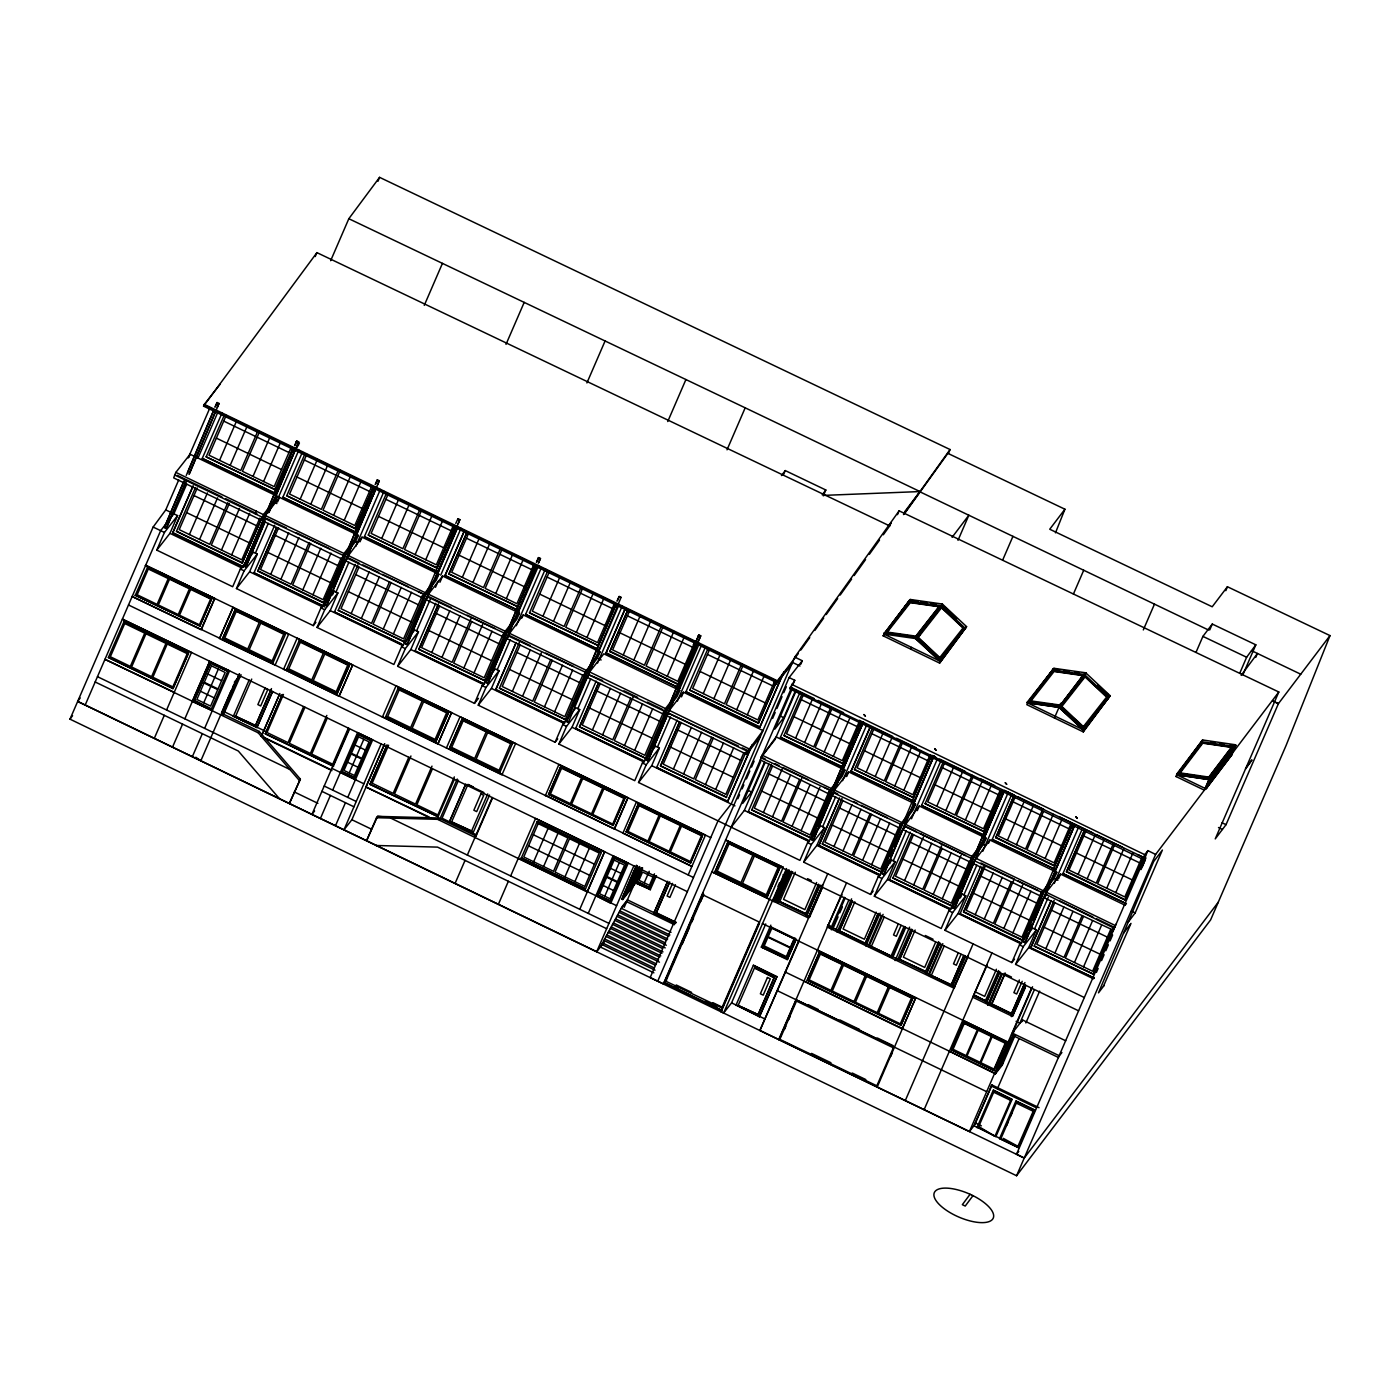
<?xml version="1.0" encoding="UTF-8"?>
<svg xmlns="http://www.w3.org/2000/svg" width="1400" height="1400" viewBox="0 0 1400 1400"><rect width="100%" height="100%" fill="white"/><g stroke="black" fill="none" stroke-linecap="round" stroke-linejoin="round"><path stroke-width="1.5" d="M942.27 605.01L942.322 604.03L915.915 638.61L883.82 634.06L910.227 599.462L942.322 604.03L966.578 626.622L939.558 660.923L915.355 638.225L916.02 637.543L940.222 660.24L939.558 660.923M909.755 602.227L909.825 601.265L940.135 605.57L940.065 606.55L909.755 602.227L885.745 632.852M910.227 599.462L883.82 634.06M1059.66 706.457L1059.608 707.438L1027.513 702.87L1027.565 701.89L1059.66 706.457L1083.793 729.312L1083.145 729.995L1058.925 707.298L1086.015 672.84L1053.92 668.29L1026.935 702.572L1084.072 730.135L1109.797 696.22L1083.303 731.903L1026.795 704.655L1053.29 668.955L1059.712 669.918M1053.5 670.075L1029.438 701.663L1053.5 670.075L1083.81 674.38L1059.748 705.985L1083.81 674.38M1027.513 702.87L1053.92 668.29M1085.962 673.82L1086.015 672.84M1234.66 745.64L1230.39 745.01L1234.66 745.64L1234.73 744.66L1202.6 739.97L1176.875 773.885L1176.087 776.562L1204.35 790.178L1209.303 778.733L1210.37 779.117L1235.955 745.255L1235.028 744.817L1208.935 779.555L1176.805 774.847L1202.6 739.97M1202.145 742.753L1202.215 741.773L1232.56 746.218L1232.49 747.197L1202.145 742.753L1178.712 773.64L1178.783 772.678L1209.127 777.122L1232.56 746.218M1234.73 744.66L1208.935 779.555L1176.858 774.778L1206.047 788.865L1231.773 754.933L1230.845 754.495L1205.102 788.41M1209.075 778.085L1209.127 777.122M1055.477 532.84L1064.928 509.215L947.87 453.355L904.015 514.325M1225.84 590.678L1227.415 586.74L1330 635.6L1286.075 745.5L1210.615 919.905L1016.575 1175.737L70 719.163L153.125 527.065L165.76 509.898L178.727 479.92M377.983 181.265L379.575 177.345L950.058 449.54L948.413 453.548M186.13 481.67L166.232 528.5L164.343 527.59L183.732 481.442M186.252 475.423L213.22 411.233M214.9 407.225L217.105 402.535L218.995 403.445L217.315 407.453M164.343 527.59L184.24 480.778M187.617 472.745L213.727 410.55M215.425 406.543L217.105 402.535M166.232 528.5L185.623 482.352M188.982 474.32L218.995 403.445M189.508 473.655L215.617 411.46M264.95 522.113L245.892 566.913L244.002 566.02L292.88 449.662M294.578 445.655L296.765 440.965L298.655 441.858L296.975 445.882M244.002 566.02L292.547 450.992M295.085 444.973L296.765 440.965M245.892 566.913L265.283 520.782M268.642 512.75L298.655 441.858M269.168 512.067L295.277 449.89M345.555 560.98L326.498 605.798L324.608 604.887L373.485 488.548M375.165 484.523L377.37 479.832L379.26 480.742L377.58 484.75M324.608 604.887L373.152 489.877M375.69 483.858L377.37 479.832M326.498 605.798L379.26 480.742M347.235 556.972L375.882 488.775M456.488 527.642L407.102 644.683L405.213 643.773L454.597 526.75M455.77 523.407L457.975 518.718L459.865 519.628L458.185 523.635M407.102 644.683L459.865 519.628M507.605 636.738L487.707 683.55L485.817 682.657L533.855 568.312M536.375 562.293L538.58 557.602L540.47 558.495L538.773 562.52M534.363 567.63L485.817 682.657M536.9 561.61L538.58 557.602M487.707 683.55L536.585 567.21M538.265 563.185L540.47 558.495M509.285 632.73L537.093 566.528M566.423 721.525L568.82 721.753L566.423 721.525L615.3 605.185M616.98 601.16L619.185 596.47L621.075 597.38L568.312 722.435M566.93 720.86L614.968 606.515M617.505 600.495L619.185 596.47M667.87 714.035L647.972 760.865L646.082 759.955L698.845 634.9L700.735 635.81L699.038 639.817M646.082 759.955L698.845 634.9M647.972 760.865L700.735 635.81M669.55 710.028L697.358 643.825M862.54 723.503L813.155 840.543L811.265 839.633L860.142 723.275M811.265 839.633L860.65 722.61M813.155 840.543L862.872 722.173M902.825 829.798L883.785 874.597L881.895 873.705L930.773 757.347M883.785 874.597L933.502 756.245M904.523 825.79L933.17 757.575M974.295 861.858L954.415 908.67L952.525 907.778L1001.403 791.42M952.525 907.778L1001.91 790.738M954.415 908.67L1003.275 792.33M975.993 857.85L1003.8 791.648M1074.43 825.72L1025.028 942.743L1023.155 941.833L1072.033 825.492M1025.028 942.743L1074.745 824.39M1141.035 869.575L1145.953 857.85M1128.207 922.11L1135.207 912.887L1162.403 850.045L1153.653 861.577L1098.493 992.845L1104.197 985.355M800.012 666.032L792.47 662.41L776.668 682.57L203.56 406.14L204.33 404.373L777.42 680.803L775.898 684.337L774.008 683.428L774.778 681.66M262.308 517.23L174.72 475.037L175.857 472.377L190.102 454.23L277.655 496.457L271.233 507.43M188.248 457.923L209.86 407.96M889.403 525.788L891.205 522.392L889.683 525.91L316.925 252.63L203.56 406.14M188.755 457.327L190.102 454.23M604.415 941.885L596.697 951.72L85.207 705.005L160.668 530.617L173.862 513.8L186.725 484.067M148.942 633.938L188.51 653.012L172.97 688.66L108.377 657.492L123.918 621.863L147.053 633.028M135.293 595.298L147.42 567.56L211.785 598.605L199.92 626.01L135.293 595.298L199.92 626.01M315.91 622.265L313.285 625.625L236.443 588.56L249.62 571.76L257.285 554.05L253.523 552.23L240.345 569.03L232.68 586.74L156.782 550.13L164.447 532.438L177.625 515.62L165.76 509.898M197.995 458.045L217.945 411.933M156.782 550.13L169.96 533.33L177.625 515.62M295.085 450.345L276.062 494.025L202.265 458.412L222.127 412.773M265.703 515.9L243.53 567.14L172.673 532.962L193.148 485.677M172.673 532.962L192.553 487.305M206.133 456.855L274.908 489.562L206.133 456.855L224.385 414.977M226.188 415.415L208.968 455.192L240.748 470.523L257.967 430.727M261.328 519.207L242.218 563.062L176.452 531.335L195.545 487.48M197.26 487.97L179.218 529.637L209.72 544.355L227.763 502.688M219.572 460.302L236.775 420.525M189.385 534.555L207.428 492.887M315.227 256.567L316.925 252.63M230.16 465.412L247.38 425.618M199.553 539.455L217.595 497.787M330.662 260.697L348.828 218.715L379.575 177.345M259.613 431.533L242.41 471.31L274.172 486.64L291.392 446.863M229.338 503.457L211.312 545.125L241.815 559.843L259.858 518.157M252.998 476.42L270.2 436.642M221.48 550.025L239.505 508.358M199.657 626.343L211.785 598.605M172.97 688.66L188.51 653.012M231.648 554.925L249.69 513.258M263.585 481.53L280.805 441.752M275.275 665.07L219.45 638.593L233.118 607.285L219.713 638.26L132.072 596.452L200.952 629.668L214.585 598.43L145.442 565.53L214.585 598.43M154.315 738.325L164.29 715.312M166.582 710.01L191.485 652.47L122.378 619.133L687.365 891.66M201.442 629.457L214.847 598.465M255.15 513.765L256.305 511.123M242.218 563.062L261.922 517.562M277.655 496.457L263.41 514.622L261.257 520.135L173.705 477.907L174.72 475.037M292.267 448.927L291.498 450.695L293.387 451.605L298.655 444.885M274.645 489.895L292.04 449.995M343.402 555.485L264.145 518.175L265.335 515.48M358.26 535.343L344.015 553.49L265.3 515.515L279.527 497.367L358.26 535.343L355.565 541.538L341.863 559.02L263.148 521.045L264.18 518.122M293.387 451.605L299.425 443.118M236.443 588.56L244.108 570.85L257.285 554.05M278.582 496.912L298.865 450.048M255.395 553.14L268.275 523.39M277.515 502.023L279.527 497.367M212.293 710.657L192.255 701.452L209.755 661.29L184.852 718.812M194.145 700.7L210.595 662.935L227.797 671.23L211.33 708.995L194.145 700.7L210.595 662.935M376.547 487.252L356.668 532.892L282.87 497.298L302.47 451.972M222.688 638.4L235.165 609.822L285.512 634.113L273.035 662.673L222.688 638.4L235.165 609.822M373.485 486.903L355.25 528.78L286.738 495.74L304.973 453.845M324.852 606.988L253.995 572.81L274.715 525.192M306.793 454.3L289.572 494.06L321.352 509.39L338.572 469.613M343.49 557.095L323.54 602.928L257.775 571.2L276.605 527.678M257.775 571.2L276.868 527.345M278.565 527.835L260.54 569.503L291.043 584.22L309.085 542.553M203.735 702.8L210.875 686.315M211.173 685.633L218.295 669.148M300.178 499.17L317.38 459.41M270.707 574.403L288.733 532.735M192.325 756.753L202.335 733.67M204.627 728.367L229.53 670.827L209.492 661.622M310.765 504.28L327.162 466.392M220.763 714.735L200.847 760.778L195.825 757.242M221.498 712.898L230.983 690.988M232.697 686.997L239.697 676.305M221.498 713.457L234.185 684.11L239.733 677.058L238.77 676.602M222.232 713.597L239.47 673.767L221.183 714.945L222.232 713.597L259.245 731.447L300.37 779.1L289.363 803.46L300.37 779.1M222.688 713.773L237.072 680.505M280.875 579.32L298.9 537.635M222.827 713.983L239.207 676.148M241.027 674.608L223.248 715.12M272.685 691.39L256.9 727.58L233.362 716.24L249.148 680.032M340.217 470.418L323.015 510.195L354.777 525.525L371.998 485.73M270.918 690.235L255.412 725.795L235.638 716.258L251.72 679.07M310.66 543.322L292.635 584.99L323.137 599.69L341.162 558.023M424.27 305.375L442.435 263.375M333.602 515.305L350.805 475.528M302.803 589.89L320.828 548.222M275.012 665.403L288.68 634.077L232.855 607.617M255.412 725.795L271.495 688.608M344.19 520.415L361.41 480.637M312.97 594.79L330.995 553.122M256.9 727.58L272.422 691.74M283.483 669.48L297.15 638.173L352.713 664.965L339.045 696.29L283.745 669.148M286.72 669.288L299.197 640.71L349.545 665L337.33 693.227L286.72 669.288L337.33 693.227M261.223 736.488L279.842 693.472M262.325 734.195L279.248 695.082M265.265 733.793L333.445 766.238L265.265 733.793L282.135 694.803M265.527 733.46L282.398 694.47M341.863 559.02L344.015 553.49M283.447 694.47L266.998 732.515L288.015 742.648L303.608 706.615M313.285 625.625L320.933 607.915L334.127 591.115L337.89 592.935L330.225 610.628L317.047 627.445L393.89 664.492L401.537 646.8L414.715 629.983L418.495 631.803L410.83 649.512L397.652 666.312L474.495 703.378L478.433 698.337M355.25 528.78L373.24 487.235M323.54 602.928L344.942 553.472M372.102 489.58L373.993 490.49L374.762 488.705M356.668 532.892L376.285 487.585M329.123 597.135L331.678 591.238M333.375 587.3L345.31 559.702M347.882 553.788L351.277 545.913M346.64 557.97L362.023 537.163L438.865 574.227L436.17 580.423L422.467 597.905L345.625 560.84L346.64 557.97L424.007 594.352L422.467 597.905M317.047 627.445L324.713 609.735L337.89 592.935M332.412 595.053L334.127 591.115M336 592.025L348.88 562.275M355.74 546.42L380.38 489.475M360.01 541.8L362.023 537.163M436.275 571.288L364.402 536.637L384.02 491.312M403.34 645.225L334.46 612.01L355.18 564.375M454.177 528.22L436.8 568.12L368.287 535.062L386.523 493.185M388.342 493.623L371.123 533.4L402.902 548.73L420.105 508.952M338.223 610.383L404.267 641.778L338.223 610.383L357.91 564.883M359.03 567.017L341.005 608.685L371.507 623.403L389.533 581.735M304.938 707.262L289.345 743.295L310.38 753.445L326.83 715.4M381.71 538.51L398.93 498.733M351.172 613.602L369.197 571.935M392.297 543.62L409.517 503.843M361.34 618.503L379.365 576.835M337.067 693.56L349.545 665M327.285 718.043L311.692 754.075L332.727 764.225L348.32 728.192M339.045 696.29L352.45 665.298M421.767 509.758L404.547 549.517L436.328 564.847L453.548 525.07M391.125 582.505L373.082 624.173L403.585 638.89L422.45 595.315M415.135 554.628L431.533 516.758M506.012 344.365L524.195 302.382M383.25 629.072L401.293 587.405M349.108 728.508L311.955 814.363L314.598 811.003M333.2 766.57L349.475 729.19M393.418 633.972L411.46 592.305M425.74 559.738L442.942 519.96M320.425 818.457L330.382 795.445M332.692 790.125L357.595 732.585L372.662 739.865L347.76 797.405M341.67 771.855L358.12 734.09L371.227 740.407L355.023 777.84L341.67 771.855L358.12 734.09M423.483 595.035L438.865 574.227M453.477 526.68L452.707 528.447L454.597 529.358L455.367 527.59M404.005 642.11L424.55 594.633M436.8 568.12L453.915 528.553M349.213 772.975L356.352 756.49M356.65 755.808L363.79 739.322M408.73 638.295L426.037 598.553M427.473 594.947L431.743 585.095M504.613 633.238L427.245 596.837L428.382 594.195L442.627 576.03L519.452 613.095L516.775 619.29L511.787 625.66M451.412 607.582L427.77 596.173L426.23 599.707L503.073 636.773L509.302 628.827M457.835 526.907L438.217 572.233L457.24 528.553M397.652 666.312L405.317 648.62L418.495 631.803M416.605 630.892L430.342 599.165M435.488 587.282L438.06 581.332M440.738 575.137L461.02 528.273M354.76 778.173L371.227 740.407M439.95 582.242L442.627 576.03M335.493 825.72L345.45 802.707M382.358 717.185L396.025 685.86L451.57 712.653L437.902 743.977L382.62 716.852M445.007 575.505L519.085 610.785L445.007 575.505L463.767 532.157M445.27 575.173L464.03 531.825M385.595 716.975L398.072 688.398L448.42 712.688L436.205 740.933L385.595 716.975L436.205 740.933M483.945 684.163L415.047 650.93L435.767 603.312M448.892 573.947L517.668 606.655L448.892 573.947L466.865 532.403M449.155 573.615L467.127 532.07M468.93 532.508L451.727 572.285L483.508 587.615L500.71 547.82M418.828 649.32L484.855 680.715L418.828 649.32L438.515 603.82M419.072 648.988L437.92 605.465M439.618 605.955L421.592 647.622L452.095 662.34L470.942 618.765M381.132 743.942L343.98 829.815L351.873 819.735L384.72 743.855M430.762 818.265L365.925 786.992L384.545 743.977M369.967 784.315L438.165 816.742L369.967 784.315L386.838 745.308M370.23 783.983L387.1 744.975M388.605 745.202L372.155 783.23L393.172 793.38L408.765 757.347M462.315 577.395L479.535 537.617M431.76 652.523L449.785 610.855M472.903 582.505L489.3 544.617M441.928 657.44L459.952 615.755M383.723 816.847L377.58 816.358L376.53 817.705L366.572 840.718L377.58 816.358L438.637 817.985L476.052 836.028L492.433 798.192M410.953 755.983L394.502 794.01L415.537 804.16L431.988 766.133M502.373 548.625L485.153 588.403L516.933 603.733L534.153 563.955M471.713 621.442L453.688 663.11L484.19 677.81L503.037 634.253M495.74 593.512L512.96 553.735M586.915 382.935L605.097 340.953M463.855 668.01L482.702 624.452M435.942 741.265L448.42 712.688M437.902 743.977L451.325 712.985M432.442 768.775L416.85 804.808L437.885 814.94L454.335 776.913M474.023 672.91L492.048 631.242M506.345 598.622L523.548 558.845M446.39 748.055L460.058 716.747L515.602 743.54L501.935 774.865L221.62 639.188M449.627 747.863L462.105 719.285L512.452 743.575L499.975 772.135L449.627 747.863L462.105 719.285M503.073 636.773L505.225 631.26L519.452 613.095M474.495 703.378L482.142 685.685L495.32 668.867L499.1 670.688L491.435 688.398L478.258 705.197L555.082 742.262L557.725 738.903M534.082 565.565L533.312 567.332L535.202 568.242L535.972 566.475M484.593 681.048L505.995 631.593M517.405 606.988L534.52 567.42M488.46 679.21L491.015 673.295M492.73 669.358L506.363 637.822M508.918 631.907L512.593 623.7L509.18 631.575M493.832 667.048L499.8 653.258M501.515 649.32L506.625 637.49M530.04 645.505L508.375 635.058L506.835 638.593L583.678 675.657L585.2 672.122L507.85 635.722L523.233 614.915L600.058 651.98L597.38 658.175L591.15 666.12M478.258 705.197L485.923 687.488L499.1 670.688M518.822 611.117L538.685 565.46M497.21 669.778L510.213 639.747M516.267 625.712L541.415 567.648M521.885 618.012L523.233 614.915M437.902 817.075L454.195 779.695M597.485 649.058L525.613 614.39L545.492 568.733M564.532 723.048L495.653 689.815L516.11 642.53M439.477 820.102L457.24 779.03M495.653 689.815L515.515 644.157M529.497 612.832L598.273 645.54L529.497 612.832L547.733 570.938M458.5 780.22L442.05 818.212L476.577 834.872M549.535 571.392L532.332 611.153L564.113 626.483L581.315 586.705M499.415 688.205L565.46 719.6L499.415 688.205L519.383 642.355M520.222 644.84L502.198 686.508L532.7 701.207L550.725 659.54M449.347 821.87L473.165 832.895L449.347 821.87L465.727 784.035M449.627 821.538L465.133 785.68M451.623 821.887L471.66 831.093L451.623 821.887L467.968 784.385L473.375 786.975M542.92 616.262L559.317 578.392M512.365 691.407L530.39 649.74M553.508 621.372L570.727 581.595M522.532 696.308L541.38 652.75M471.398 831.425L487.742 793.923M472.885 833.227L489.545 795.043M455.088 883.4L465.045 860.387M467.338 855.085L492.24 797.545M582.977 587.51L565.758 627.288L597.538 642.617L614.74 602.84M552.317 660.31L534.293 701.977L564.795 716.695L582.82 675.028M576.345 632.398L593.565 592.62M667.747 421.54L685.913 379.54M544.46 706.895L562.485 665.21M554.628 711.795L572.653 670.11M586.95 637.508L604.153 597.73M584.675 672.788L600.058 651.98M555.082 742.262L562.747 724.553L575.925 707.753L579.705 709.572L572.04 727.265L558.863 744.082L634.76 780.692L642.407 762.983L655.585 746.183L659.365 747.985L651.7 765.695L638.523 782.495L799.925 860.37L807.59 842.66L820.767 825.843L824.548 827.663L816.883 845.372L803.705 862.173L870.555 894.425L873.197 891.065M614.688 604.45L613.918 606.218L615.808 607.128L618.433 603.767M565.197 719.933L586.6 670.46M598.01 645.872L615.387 605.972M615.808 607.128L616.577 605.36M574.175 706.265L587.23 676.375M588.683 672.77L592.34 664.545M589.593 671.947L587.44 677.477L663.337 714.087L677.04 696.605L679.718 690.41L603.837 653.8L589.593 671.947L665.49 708.558L679.718 690.41M558.863 744.082L566.51 726.372L579.705 709.572M619.028 604.678L599.428 649.985L525.613 614.39M577.815 708.663L590.678 678.913M597.555 663.058L622.195 606.113M679.997 688.398L605.938 653.135L625.538 607.81M605.938 653.135L624.942 609.455M498.4 904.295L508.358 881.282M510.65 875.98L535.553 818.44L604.66 851.778L579.775 909.317M545.335 795.707L558.915 764.435L627.847 797.685L614.215 828.94L545.597 795.375M644.577 761.653L575.697 728.42L596.155 681.135M695.45 645.05L678.317 684.617L609.805 651.56L627.795 610.015M609.805 651.56L628.058 609.683M548.555 794.553L560.683 766.815L625.048 797.878L613.183 825.265L548.555 794.553L560.683 766.815M521.343 857.955L537.233 821.485L601.387 852.425L585.497 888.895L521.343 857.955L585.497 888.895M579.46 726.81L645.488 758.205L579.46 726.81L598.29 683.288M629.038 612.028L612.64 649.898L644.42 665.227L661.64 625.45M579.722 726.477L598.553 682.955M600.267 683.445L582.225 725.113L612.745 739.83L630.77 698.145M533.663 861.753L548.1 828.398M623.245 655.008L640.447 615.23M592.41 730.012L610.435 688.345M543.585 866.548L558.023 833.192M633.832 660.117L651.053 620.34M602.577 734.913L620.602 693.245M727.02 449.82L745.185 407.82L348.828 218.715M663.285 626.255L646.082 666.032L677.845 681.345L695.065 641.567M633.168 697.025L614.32 740.582L644.822 755.3L663.688 711.742M564.97 876.855L579.407 843.5M624.488 745.5L642.53 703.832M656.67 671.142L673.872 631.365M574.892 881.633L589.312 848.295M634.655 750.4L652.697 708.733M667.258 676.253L683.655 638.365M612.92 825.597L625.048 797.878M602.595 680.505L588.455 674.608L664.335 711.218L665.49 708.558M663.337 714.087L664.335 711.218M696.133 643.913L695.363 645.68L693.472 644.77L694.347 642.863L696.238 643.773M376.53 817.705L437.57 819.332L587.16 891.94L604.398 852.11M614.617 828.765L628.04 797.773M645.242 758.538L665.788 711.043M653.363 746.83L667.012 715.312M669.567 709.398L673.242 701.19L669.83 709.065M652.785 748.475L669.253 710.378L683.497 692.23L762.983 730.572L747.6 751.38L668.115 713.038L738.43 746.025M638.523 782.495L646.188 764.803L659.365 747.985M679.735 688.73L699.352 643.423M657.475 747.075L670.442 717.08M677.372 701.067L701.593 645.067M681.485 696.867L683.497 692.23M588.245 913.395L613.148 855.855L628.215 863.135L610.715 903.297L595.91 895.702M448.56 748.65L691.793 866.355L622.913 833.14L636.3 802.218L705.442 835.117L688.205 874.947M597.222 895.125L613.673 857.36L626.78 863.678L610.575 901.11L597.222 895.125L613.673 857.36M783.913 671.843L759.78 727.335L685.965 691.74L704.988 648.06M626.133 831.985L638.26 804.247L702.625 835.293L690.515 863.03L626.133 831.985L638.26 804.247M775.74 683.322L758.363 723.222L689.85 690.183L708.085 648.288M751.678 746.165L727.545 801.675L656.688 767.497L677.145 720.195M783.562 474.477L785.26 470.575L825.825 490L823.288 495.863M709.905 648.742L692.685 688.503L724.465 703.832L741.668 664.055M660.45 765.87L726.495 797.265L660.45 765.87L679.298 722.347M660.712 765.538L679.56 722.015M604.765 896.245L611.905 879.76M612.202 879.06L619.343 862.593M681.258 722.505L663.233 764.173L693.735 778.89L711.76 737.222M610.312 901.442L626.78 863.678M703.273 693.613L720.492 653.835M673.4 769.09L691.425 727.405M596.697 951.72L633.85 865.847M674.012 922.337L627.41 899.868L622.142 906.587L600.39 947.012L653.887 972.825M641.707 869.067L635.688 883.015L622.738 899.535L621.793 899.08L636.457 865.218M642.093 867.702L636.02 881.755L623.997 897.085L623.07 896.63L636.09 866.53M622.738 899.535L637.385 865.673M627.673 890.137L637.298 867.895L633.57 872.637M638.645 867.02L629.528 887.775L623.962 894.88M631.68 885.028L639.695 866.495M633.535 882.665L639.957 867.825M713.878 698.722L730.258 660.835M629.562 889.175L634.742 882.56L640.78 868.63M624.173 907.322L641.148 868.122M641.392 868.35L635.093 882.63L650.423 889.56L634.742 882.56M655.148 875.892L649.775 888.038L636.668 881.72L642.635 867.93M636.668 881.72L642.04 869.575M683.567 773.99L701.593 732.305M644.227 882.84L649.215 871.29M743.33 664.86L726.11 704.637L757.89 719.968L775.11 680.173M654.465 873.827L649.46 885.36L638.977 880.303L642.548 872.06L653.03 877.117M713.352 737.992L695.31 779.66L725.83 794.378L743.855 752.692M649.775 888.038L654.885 876.225M650.16 889.892L656.46 875.613M736.715 709.747L753.918 669.97M705.477 784.56L723.52 742.892M675.553 923.545L653.887 913.097L667.678 881.247M667.082 882.892L653.887 913.097M675.938 922.67L656.163 913.115L669.707 881.825M656.163 913.115L669.13 883.435M672.577 883.347L667.1 896.017L669.918 897.382L675.413 884.712M747.303 714.858L764.505 675.08M715.663 789.46L733.688 747.793M690.515 863.03L701.785 837.253M758.363 723.222L776.335 681.678M726.233 797.597L745.92 752.097M667.1 715.907L746.585 754.233L748.125 750.697L742.315 747.898M727.545 801.675L752.273 744.52M759.78 727.335L782.793 674.135M1330 635.6L1278.41 703.657L1226.033 824.67L1215.235 838.915L1278.812 692.003L899.115 510.843L794.762 657.125L731.185 804.038L718.008 820.837L650.195 977.533L663.39 983.885L666.68 977.9M657.738 981.155L789.11 677.565L802.288 660.747L794.762 657.125M737.835 798.77L739.55 794.815M742.122 788.865L743.837 784.91M746.41 778.96L749.84 771.032M751.555 767.077L754.128 761.128M772.59 718.48L775.163 712.53M776.878 708.575L782.023 696.675M783.738 692.72L786.31 686.77M1137.868 854.665L1143.748 857.5L790.09 687.837L794.762 680.295L789.11 677.565M814.153 698.512L790.615 687.155L789.845 688.923L1142.977 859.267L1145.62 855.907M800.765 664.282L802.288 660.747M824.163 787.378L830.043 790.212L760.778 757.733L776.16 736.925L844.9 770.087L842.222 776.282L828.52 793.765L760.305 759.92M663.39 983.885L791.613 687.575M792.47 685.562L794.762 680.295M703.133 893.13L664.247 982.8L721.683 1010.502L759.517 923.09M668.395 973.928L670.985 967.96M672.7 963.988L675.273 958.038M677.005 954.065L679.577 948.097M682.15 942.13L684.74 936.18M686.455 932.208L689.045 926.24M690.76 922.267L693.332 916.3M695.048 912.328L697.637 906.377M699.352 902.405L702.8 894.46M760.637 761.88L742.63 803.477L751.59 792.05L764.452 762.335M791.962 689.5L774.812 729.12L783.773 717.692L795.778 689.955M721.945 1007.947L665.84 981.243L703.273 894.968M682.395 943.775L683.97 940.1M684.775 938.28L689.517 927.29M691.898 921.795L693.49 918.12M700.63 901.635L703.798 894.303M715.12 871.587L727.947 842.205L780.01 867.317L767.445 896.368L715.12 871.587L727.947 842.205M731.185 827.207L744.363 810.39L764.925 762.913M796.11 690.812L775.005 739.585L763.157 754.705M809.515 841.207L748.247 811.668L768.985 764.032M841.697 766.85L780.43 737.31L800.31 691.653M751.747 809.918L810.653 837.865L751.747 809.918L771.435 764.4M783.93 735.56L842.835 763.508L783.93 735.56L802.165 693.683M772.38 766.465L754.355 808.133L781.55 821.258L799.575 779.572M802.918 695.887L786.52 733.775L813.733 746.9L830.935 707.105M763.42 812.508L782.267 768.95M795.602 738.15L812.805 698.372M897.453 514.657L899.115 510.843M772.485 816.883L790.51 775.197M804.668 742.525L821.87 702.747M801.815 778.365L782.968 821.94L810.163 835.048L829.01 791.49M832.352 707.805L815.15 747.582L842.345 760.69L859.548 720.913M792.032 826.315L810.058 784.648M824.215 751.957L840.595 714.07M767.183 896.7L780.01 867.317M721.735 1008.21L759.168 921.935M966.578 626.622L939.61 663.093L883.12 635.827L909.597 600.145L918.155 601.423M765.73 923.947L731.57 1002.873L723.608 1013.023L720.843 1011.587L783.265 867.3L725.567 839.93L783.265 867.3M801.097 830.673L819.945 787.115M833.28 756.315L849.678 718.428M777.945 886.497L779.625 882.613M723.66 1012.953L786.503 868.543M773.133 900.602L784.192 875.07L788.865 870.38M773.903 900.847L784.91 875.42M773.692 901.618L784.648 876.278L789.39 870.222L775.898 901.425M775.058 901.635L788.497 870.59M775.793 900.672L788.55 871.168M776.633 900.007L789.337 870.642M777.508 901.985L790.492 871.955M777.577 902.475L791.245 871.168M908.845 601.913L909.597 600.145M779.73 901.583L805.84 913.71L779.73 901.583L792.663 871.692M735.875 1005.428L753.375 965.248L776.93 976.605L759.413 1016.785L736.137 1005.078M796.32 939.12L787.273 959.613L761.32 947.1L770.822 925.155M829.517 790.895L844.9 770.087M828.52 793.765L830.043 790.212M859.53 722.54L858.76 724.308L860.65 725.218L861.42 723.45M794.587 939.488L786.398 958.002L762.843 946.645L771.488 926.66M795.305 872.235L783.562 899.36L804.86 909.632L816.602 882.49M738.15 1005.445L754.495 967.925L774.27 977.462L758.188 1014.632L738.15 1005.445L758.188 1014.632M810.39 838.197L830.952 790.72M842.572 763.84L860.562 722.295M818.247 826.367L831.898 794.85M833.595 790.913L838.128 780.727M863.222 722.452L843.605 767.778L863.485 722.12M819.367 824.075L832.16 794.517M833.858 790.58L837.27 782.688M899.15 827.82L900.672 824.285L833.298 792.715L834.435 790.055L848.68 771.907L915.53 804.142L912.852 810.355L899.15 827.82L832.282 795.567L833.822 792.032L837.742 793.94M803.705 862.173L811.352 844.48L824.548 827.663M822.657 826.753L835.66 796.722M842.59 780.692L866.845 724.622M846.668 776.545L848.68 771.907M880.058 875.245L818.808 845.688L839.265 798.403M850.972 771.33L914.41 801.465L850.972 771.33L869.733 727.983M818.808 845.688L839.528 798.07M851.235 770.997L869.995 727.65M822.29 843.938L881.195 871.903L822.29 843.938L841.995 798.438M854.472 769.58L913.377 797.545L854.472 769.58L872.445 728.035M842.923 800.485L824.898 842.153L852.093 855.278L870.135 813.61M874.282 728.035L857.08 767.795L884.275 780.92L901.477 741.142M910.735 649.145L911.488 647.378M958.002 540.312L968.852 515.218L952.105 537.303M757.925 1014.983L774.27 977.462M759.413 1016.785L776.93 976.605M833.962 846.528L851.988 804.86M866.145 772.17L883.347 732.392M786.398 958.002L795.043 938.035M805.577 914.042L818.528 884.153M787.273 959.613L795.9 939.663M819.77 885.378L806.365 916.352L820.032 885.045M808.692 916.493L822.483 884.625M1039.028 1107.663L991.953 1084.947L974.715 1124.795L969.447 1131.515L759.92 1030.435L827.715 873.758M798.788 941.675L759.92 1030.435M769.475 899.167L711.778 871.798L808.553 918.015L822.273 887.582M809.602 917.123L822.535 887.233M843.028 850.903L861.053 809.235M875.21 776.545L892.413 736.767M871.535 814.293L853.51 855.96L880.705 869.085L898.748 827.4M902.895 741.825L885.692 781.602L912.887 794.727L930.108 754.95M939.61 663.093L966.105 627.392M778.75 1039.535L846.545 882.84M968.415 955.815L953.942 988.155L827.4 927.115L841.855 894.775M876.925 1085.84L779.835 1039.377L796.617 1000.79M784.42 1029.507L785.837 1026.235M788.655 1019.708L790.072 1016.453M807.205 980.368L819.35 952.578L912.975 997.745L901.092 1025.203L807.205 980.368L819.35 952.578M827.785 925.278L831.372 927.01L844.34 897.33M831.372 929.845L845.163 897.977M827.4 926.17L832.878 928.812L838.058 916.86M839.773 912.87L842.363 906.903M862.575 860.335L880.6 818.668M894.758 785.977L911.96 746.2M835.975 929.705L848.75 900.2M837.113 932.102L851.62 898.852M878.308 913.447L865.113 943.67L839.265 931.21L852.197 901.303M839.265 931.21L852.46 900.97M854.84 901.845L843.097 928.988L864.395 939.26L876.137 912.118M1002.645 560.14L1012.953 536.34M871.64 864.71L889.683 823.043M903.822 790.352L921.025 750.575M900.148 824.95L915.53 804.142M930.16 756.613L929.39 758.38L931.28 759.29L933.905 755.93M870.555 894.425L878.22 876.733L891.398 859.915L895.16 861.735L887.512 879.445L874.335 896.245L941.185 928.498L948.85 910.788L962.028 893.988L965.79 895.808L958.142 913.5L944.947 930.317L1011.815 962.57L1014.458 959.21M880.95 872.235L902.352 822.762M913.115 797.878L930.51 757.96M931.105 757.067L931.858 755.3L935.795 757.19M931.28 759.29L932.033 757.523M886.235 866.303L888.808 860.405M890.505 856.468L893.322 850.22M894.775 846.615L901.845 830.515M904.995 822.972L908.408 815.08M914.148 801.798L934.028 756.157M903.91 826.77L919.292 805.962L986.16 838.215L983.483 844.41L969.78 861.892L902.913 829.64L904.453 826.105L971.303 858.358M874.335 896.245L881.983 878.535L895.16 861.735M889.7 863.852L891.398 859.915M893.288 860.825L906.29 830.795M911.488 818.773L937.475 758.695M917.297 810.617L919.292 805.962M950.688 909.3L889.42 879.76L910.158 832.142M982.87 834.942L921.602 805.403L941.22 760.077M892.92 878.01L951.825 905.958L892.92 878.01L912.012 834.155M925.102 803.653L984.007 831.6L925.102 803.653L943.337 761.775M865.113 943.67L878.062 913.78M913.553 834.558L895.528 876.225L922.722 889.35L941.57 845.775M944.913 762.09L927.692 801.867L954.905 814.992L972.108 775.215M865.9 945.98L880.145 913.062M868.56 945.368L881.475 915.495M870.905 947.467L869.015 946.558L883.085 914.358M884.258 916.895L871.29 946.575L891.065 956.113L904.033 926.433M904.592 880.6L923.44 837.043M936.775 806.242L953.977 766.465M854.053 1001.542L865.235 975.695M855.418 1002.208L866.6 976.36M913.658 884.975L931.683 843.308M945.84 810.617L962.22 772.73M898.222 924.07L893.532 934.938L896.35 936.285L901.058 925.435M892.22 956.778L905.153 926.905M893.428 955.92L905.485 928.042M942.165 848.365L924.14 890.032L951.335 903.158L969.377 861.472M973.525 775.898L956.322 815.675L983.517 828.8L999.915 790.913M895.108 960.61L909.58 927.167M897.417 960.278L911.085 928.97M899.57 959.385L925.68 971.53L899.57 959.385L912.52 929.495M899.833 959.053L911.908 931.158M877.17 1012.69L888.352 986.842M878.535 1013.355L889.718 987.507M915.145 930.038L903.403 957.18L924.7 967.435L935.602 942.235M933.205 894.407L951.23 852.74M965.387 820.05L982.59 780.273M1073.415 594.038L1083.722 570.238M942.27 898.783L961.118 855.207M974.453 824.425L991.655 784.63M969.78 861.892L971.933 856.363L986.16 838.215M1000.79 790.685L1000.02 792.452L1001.91 793.363L1002.663 791.595M1053.29 668.955L1047.375 677.512M951.562 906.29L972.983 856.835M983.745 831.933L1001.98 790.055M1001.735 791.14L1001.962 790.038M900.83 1025.535L912.975 997.745M925.417 971.863L938.63 941.623M957.722 898.415L960.278 892.5M961.993 888.562L964.547 882.648M966.245 878.71L973.07 862.942M976.483 855.067L979.038 849.153M1003.538 792.523L984.778 835.87L1003.8 792.19M876.715 1086.102L893.497 1047.515M957.985 898.083L960.54 892.168M962.255 888.23L964.81 882.315M966.507 878.378L973.333 862.61M976.745 854.735L979.3 848.82M974.54 860.843L989.922 840.035L1056.79 872.288L1054.112 878.483L1040.41 895.965L973.542 863.712L974.54 860.843L1041.932 892.43L1040.41 895.965M804.02 981.102L902.178 1028.913L915.845 997.587L877.222 1087.03M926.205 974.172L939.61 943.18M944.947 930.317L952.613 912.608L965.79 895.808M890.68 1056.493L892.413 1052.502M926.467 973.84L939.873 942.847M960.33 897.925L962.028 893.988M928.533 974.295L941.465 944.422M929.005 975.502L942.795 943.635M963.917 894.898L976.78 865.148M982.783 851.27L1008.28 792.347M944.248 945.822L931.28 975.52L951.317 984.708L964.023 955.36M988.592 843.133L989.922 840.035M1021.317 943.373L960.05 913.815L980.788 866.197M1055.67 869.61L992.233 839.457L1011.85 794.15M1043 892.553L1022.192 940.363L963.55 912.083L983.238 866.565M1071.752 826.105L1054.375 866.005L995.733 837.725L1013.705 796.163M963.55 912.083L982.642 868.21M995.733 837.725L1013.967 795.83M985.005 866.74L966.158 910.297L993.352 923.422L1011.377 881.738M1015.542 796.163L998.322 835.94L1025.535 849.065L1042.737 809.27M1054.428 717.972L1059.013 707.35L1026.935 702.572M958.212 952.998L953.505 963.865L956.34 965.23L961.03 954.363M975.222 914.672L993.248 873.005M1007.387 840.315L1023.785 802.428M963.743 955.71L951.317 984.708M952.192 985.705L965.125 955.833M953.4 984.865L965.475 956.97M905.292 1100.575L973.105 943.898M984.288 919.047L1002.312 877.363M1016.453 844.69L1033.672 804.913M1013.618 880.53L994.77 924.105L1021.965 937.212L1041.635 891.765M1043.332 811.86L1026.935 849.747L1054.148 862.855L1071.35 823.077M1083.303 731.903L1084.072 730.135M924.123 1109.658L991.935 952.98M1025.29 987.752L1012.445 1016.365L972.773 997.238L987.245 964.915M1003.835 928.462L1022.683 884.905M1036.017 854.105L1053.22 814.345M951.615 1050.035L963.76 1022.245L1006.092 1042.668L993.947 1070.457L951.615 1050.035L963.76 1022.245M996.415 969.238L984.672 996.38L974.995 991.708M1143.31 629.93L1154.475 604.135M1012.9 932.837L1030.925 891.17M1045.082 858.48L1062.285 818.702M974.33 995.453L985.408 1000.79L998.602 970.567M999.583 972.125L986.178 1003.1L999.845 971.775M987.648 1005.217L1001.438 973.35M1002.365 973.98L989.642 1003.94M1024.38 984.165L1011.413 1013.845L991.637 1004.308L1005.183 973M991.637 1004.308L1004.605 974.627M1041.408 893.095L1056.79 872.288M1011.815 962.57L1019.48 944.86L1032.658 928.06L1036.42 929.863L1028.755 947.572L1015.578 964.39L1084.335 997.535M1071.42 824.74L1070.65 826.525L1072.523 827.435L1073.293 825.65M1022.192 940.363L1043.595 890.907M1054.375 866.005L1071.49 826.438M1072.347 825.195L1072.592 824.11M1029.21 930.51L1032.028 924.262M1033.462 920.658L1043.105 898.642M1046.255 891.1L1049.668 883.225M1055.408 869.942L1075.025 824.617M1113.438 930.265L1044.172 897.785L1046.325 892.255L1060.553 874.108L1125.373 905.363M1015.578 964.39L1023.243 946.68L1036.42 929.863M1034.547 928.97L1048.267 897.243M1054.27 883.365L1078.91 826.42M1058.54 878.745L1060.553 874.108M1030.697 947.852L1094.135 977.988L1030.697 947.852L1051.155 900.567M1030.96 947.52L1050.56 902.195M1062.95 873.582L1126.388 903.717L1062.95 873.582L1081.71 830.235M1019.358 979.983L1013.88 992.653L1016.697 994.017L1022.192 981.347M1034.197 946.102L1093.102 974.05L1034.197 946.102L1054.148 900.27M1143.748 857.5L1125.092 900.113L1066.432 871.832L1084.422 830.27M1066.432 871.832L1084.685 829.938M1054.83 902.65L1036.788 944.317L1063.983 957.442L1082.025 915.775M1086.26 830.27L1069.04 870.048L1096.235 883.173L1113.455 843.378M1011.413 1013.845L1024.957 982.538M1011.325 1016.645L1025.115 984.778M1012.445 1016.365L1025.85 985.39M1045.852 948.692L1063.895 907.025M1078.105 874.423L1095.325 834.645M969.447 1131.515L994.735 1073.082L785.19 972.02M997.238 1067.273L999.757 1061.48M1001.297 1057.998L1003.94 1051.785M1005.62 1047.918L1031.502 988.102M1013.023 1031.905L1032.553 986.773M998.13 1067.395L1009.312 1041.547M949.41 1051.225L995.4 1073.87L1009.435 1041.39M1000.23 1064.7L1011.413 1038.852M991.953 1084.947L973.928 1125.793L1019.042 1147.562M1000.352 1064.543L1011.553 1038.695M1013.967 1035.248L1001.333 1064.665L1002.26 1065.12L1014.895 1035.703L1013.967 1035.248L1007.545 1043.42L1008.472 1043.875L1014.895 1035.703M1034.32 989.8L1019.865 1023.172L1016.102 1021.352M1021.79 1021.755L1022.56 1019.97L1065.715 1040.795M976.972 1127.63L993.265 1090.197L1012.095 1099.28L995.82 1136.712L977.48 1126.983M978.127 1127.822L994 1091.457M1054.918 953.067L1072.96 911.4M1087.17 878.798L1104.39 839.02M997.43 1088.693L1018.972 1038.888M1025.868 1022.962L1039.658 991.095M1196.038 652.278L1202.915 636.387L1212.278 624.05L1255.835 644.822L1242.903 674.695M1083.443 916.458L1065.4 958.125L1092.612 971.25L1110.638 929.565M1114.873 844.077L1097.653 883.855L1124.847 896.962L1142.068 857.185M1209.705 630L1212.278 624.05M995.067 1135.995L1010.94 1099.648M1074.465 962.5L1092.507 920.833M1106.717 888.23L1123.938 848.452M999.583 1138.533L1015.875 1101.1L1034.705 1110.182L1018.413 1147.615L999.583 1138.533L1018.413 1147.615M1016.592 1102.36L1001.403 1137.447M1000.72 1138.725L1001.105 1137.832M1006.46 1125.757L1008.158 1121.855M1010.695 1116.01L1012.375 1112.108M1083.547 966.875L1101.572 925.19M1115.783 892.587L1133.002 852.81M1017.678 1146.898L1033.533 1110.55M1092.84 974.382L1112.528 928.882M1125.092 900.113L1144.745 854.665L1147.913 850.622L1155.612 854.438L1278.812 692.003M1045.695 894.233L1113.928 928.078L1116.115 924.07M1112.913 930.93L1114.453 927.395L1096.778 918.873M1218.28 902.195L1024.222 1158.045L1016.523 1154.23L1147.913 850.622M1096.428 972.405L1098.142 968.467M1101.555 960.592L1104.11 954.678M1105.807 950.74L1108.362 944.825M1110.078 940.887L1112.632 934.972M1142.33 866.617L1144.885 860.702M1016.575 1175.737L1155.612 854.438M1103.392 986.352L1131.007 923.387M1239.77 673.207L1246.612 657.247L1255.835 644.822M1255.73 657.423L1257.445 653.468L1241.17 675.378M1209.6 778.645L1205.873 787.238L1208.41 783.825M1206.047 788.865L1210.23 779.17L1206.415 788.27L1205.47 787.815M1228.01 757.995L1234.66 745.395L1235.605 745.85M1230.075 756.262L1235.028 744.817M1206.415 788.27L1231.632 755.003L1235.955 745.255M172.48 747.197L182.56 724.133M798.315 653.538L776.895 681.468L203.805 405.037L220.15 384.195M800.852 650.003L809.742 637.595M814.817 630.49L823.69 618.082M826.227 614.548L837.655 598.587M840.192 595.035L851.62 579.093M854.157 575.54L865.567 559.597M869.383 554.278L879.532 540.085M883.33 534.765L889.683 525.91M903.507 514.57L950.058 449.54M1024.222 1158.045L77.665 701.452L80.237 697.952M70 719.163L72.572 715.663M822.238 494.83L825.825 490M1179.797 773.447L1202.775 743.19L1231.335 747.372L1208.375 777.63L1204.28 777.035M1245.877 768.11L1251.95 759.92L1245.493 768.985M970.078 1194.288L962.342 1204.682L965.23 1206.065L972.965 1195.67M1231.737 749.385L1234.328 745.955M457.975 518.718L459.34 520.293M405.213 643.773L407.61 644M621.075 597.38L618.66 597.153M781.462 475.58L785.26 470.575M904.61 511.823L919.975 491.558L745.185 407.82M883.12 635.827L886.97 630.753M895.983 618.87L907.55 603.61M1064.928 509.215L1049.737 529.235L1212.207 606.778L1227.415 586.74M881.895 873.705L884.293 873.933M1033.235 696.168L1044.803 680.907M1023.155 941.833L1025.553 942.06M1176.087 776.562L1202.215 741.773M1123.57 933.17L1130.22 924.403M888.65 630.28L886.847 632.642L892.955 633.517M1032.342 699.108L1030.523 701.47L1034.6 702.048M1081.028 677.565L1082.585 675.553L1054.06 671.492L1032.43 699.125M202.265 458.412L274.382 492.748M147.42 567.56L211.523 598.938M176.452 531.335L242.48 562.73M123.918 621.863L188.248 653.345M108.377 657.492L173.232 688.327M261.257 520.135L267.488 512.19M263.148 521.045L265.632 517.86M282.87 497.298L356.93 532.56M286.738 495.74L355.512 528.447M253.995 572.81L323.137 605.71M174.248 692.3L104.877 659.295L258.195 732.795L299.32 780.447M227.797 671.23L210.332 663.267M373.993 490.49L376.635 487.13M211.33 708.995L194.407 700.367M234.343 682.238L236.547 679.42M235.987 681.363L236.793 680.365L228.935 697.673M285.512 634.113L234.902 610.155M364.402 536.637L438.48 571.9M345.625 560.84L348.127 557.655M368.287 535.062L437.062 567.788M273.035 662.673L222.95 638.067M233.362 716.24L257.162 727.247M235.638 716.258L255.675 725.445M299.197 640.71L349.283 665.332M334.46 612.01L401.642 643.947M258.195 732.795L259.245 731.447M265.283 731.168L224.035 711.655M415.047 650.93L484.19 683.83M398.072 688.398L448.157 713.02M340.358 772.433L355.425 779.695M365.925 786.992L429.065 816.988M506.835 638.593L509.338 635.407M437.57 819.332L438.637 817.985M512.452 743.575L461.843 719.617M499.975 772.135L449.89 747.53M583.678 675.657L588.665 669.305M475.002 837.375L476.052 836.028M575.697 728.42L642.88 760.375M537.233 821.485L601.387 852.425M693.472 644.77L696.115 641.41M685.965 691.74L760.043 727.003M689.85 690.183L758.625 722.89M656.688 767.497L727.808 801.343M775.898 684.337L791.7 664.178L790.773 663.722M628.775 883.75L634.34 876.645M634.637 876.278L640.202 869.173L635.39 880.285L629.825 887.39M623.07 896.63L635.093 881.3L636.02 881.755M621.793 899.08L625.678 894.128M746.585 754.233L760.305 736.767M760.778 757.733L761.827 756.385M780.43 737.31L841.96 766.517M888.738 630.298L910.368 602.665L938.892 606.725L915.373 636.702M748.247 811.668L807.87 839.947M940.135 605.57L916.125 636.178L885.815 631.872M916.667 636.545L940.398 606.288M917.227 636.93L940.94 606.69M933.835 653.24L939.925 658.962L964.6 627.655L941.745 606.218L917.07 637.525L924.683 644.665M665.84 981.243L666.575 980.315M788.148 870.03L784.053 875.367L782.985 874.86M772.31 900.533L773.36 899.185L809.62 916.685M761.32 947.1L787.692 959.087M762.843 946.645L786.817 957.477M753.375 965.248L776.65 976.938M754.495 967.925L774.008 977.812M720.843 1011.587L721.892 1010.257L664.44 982.538M821.975 887.04L822.762 886.025M840.805 896.123L841.593 895.108M921.602 805.403L983.132 834.61M902.913 829.64L905.398 826.472M831.372 927.01L828.048 924.928M817.425 950.127L915.583 997.92M889.42 879.76L950.95 908.967M778.977 1039.64L796.215 999.81L894.46 1047.2M1060.92 705.758L1084.632 675.5M1081.99 726.617L1060.64 706.615L1085.315 675.308L1108.17 696.745L1083.513 728.035L1108.17 696.745M890.68 957.005L883.75 953.19M992.233 839.457L1053.763 868.683M1083.145 729.995L1110.165 695.712L1085.945 673.015L1085.28 673.697M1110.165 695.712L1083.443 729.82L1059.013 707.35M960.05 913.815L1021.58 943.04M930.895 976.395L938.35 979.528M967.347 957.163L968.153 956.165M986.178 966.245L986.983 965.248M1044.172 897.785L1046.658 894.6M962.815 1020.25L1008.805 1042.895L1014.528 1035.597M985.408 1000.79L974.592 995.12M991.533 1004.85L998.445 1008.665M1022.56 1019.97L1012.27 1033.095L1059.362 1055.793L1061.918 1052.52M1014.072 1031.572L1011.5 1034.862L1058.592 1057.56M1006.092 1042.668L963.498 1022.578M1013.6 1035.142L1007.877 1042.44L994.472 1073.415L996.748 1070.51M1007.317 1044.068L1013.53 1036.158L1002.347 1062.005L996.94 1069.25M993.947 1070.457L951.877 1049.703M995.4 1073.87L1002.26 1065.12M1113.928 928.078L1114.977 926.73M993.44 1090.11L1011.972 1099.578M974.697 1124.025L975.485 1123.028L981.365 1125.862M978.81 1126.562L994.875 1136.257M1016.033 1101.013L1034.88 1110.095M1017.852 1146.267L1003.292 1138.358M1016.523 1154.23L1018.762 1151.36M1060.955 703.185L1059.065 705.53L1048.862 704.077M942.375 603.925L941.71 604.608L956.847 618.8M941.745 606.218L941.08 606.9L963.935 628.337L964.6 627.655M939.925 658.962L940.59 658.28L917.735 636.843M1085.315 675.308L1084.65 675.99L1107.523 697.428M1060.64 706.615L1061.305 705.933L1084.178 727.352M824.005 495.373L919.975 491.558M375.848 845.477L437.535 847.122L606.655 928.708M396.007 817.827L402.132 818.317M912.31 600.74L916.597 601.352M920.868 601.965L925.155 602.56M931.56 603.488L935.847 604.082M897.033 634.095L903.14 634.97M907.217 635.548L913.325 636.423M896.578 634.392L900.9 635.005M883.872 633.08L915.967 637.648M1053.868 669.253L1058.138 669.865M1064.56 670.775L1068.847 671.387M1053.447 671.055L1083.757 675.36M1029.507 700.7L1059.8 705.005M1038.678 702.625L1044.803 703.5M1038.1 702.905L1042.422 703.517M1211.105 742.192L1215.392 742.822L1211.14 742.14M1219.68 743.452L1223.95 744.065L1219.697 743.418M1183.892 774.043L1190 774.935M1194.078 775.53L1200.203 776.423M1182.773 774.235L1186.815 774.83M1192.888 775.722L1196.93 776.317M1203.002 777.192L1207.045 777.788M1176.875 773.885L1209.005 778.593M922.442 602.053L926.712 602.683M930.983 603.33L935.27 603.96M1063.983 670.548L1068.27 671.195M1074.675 672.14L1078.962 672.788M153.125 527.065L164.447 532.438M77.665 701.452L85.207 705.005M920.132 491.907L1208.358 629.947M1202.915 636.387L1246.665 657.265M1222.095 822.798L1226.033 824.67M1218.49 827.54L1222.428 829.43M1251.53 650.633L1300.74 674.205M1230.705 754.548L1231.632 755.003M216.597 403.217L218.487 404.11M296.257 441.63L298.148 442.54M376.863 480.515L378.752 481.425M538.072 558.285L539.945 559.178M698.337 635.582L700.21 636.492M164.867 526.907L166.74 527.817M244.527 565.337L246.4 566.23M325.132 604.222L327.005 605.115M646.59 759.273L648.48 760.183M811.773 838.95L813.663 839.86M953.033 907.095L954.922 907.988M883.872 634.06L940.38 661.308L915.32 638.523M791.595 684.32L1144.745 854.665M818.072 700.403L843.587 712.705M859.267 720.282L892.622 736.365M896.542 738.255L916.178 747.722M939.715 759.08L965.212 771.383M980.91 778.96L994.648 785.575M1004.447 790.317L1014.265 795.043M1018.185 796.933L1043.7 809.235M1059.38 816.812L1092.735 832.895M1096.655 834.785L1122.17 847.087M223.72 421.102L255.5 436.415M257.162 437.22L288.942 452.532M304.325 459.97L336.105 475.3M337.767 476.105L369.53 491.418M385.875 499.31L417.655 514.622M419.3 515.428L451.08 530.758M466.48 538.195L498.26 553.508M499.905 554.312L531.685 569.625M547.085 577.062L578.865 592.392M580.51 593.197L612.29 608.51M627.392 615.808L659.173 631.12M660.835 631.925L692.615 647.255M707.438 654.413L739.218 669.725M740.863 670.548L772.642 685.86M801.29 699.685L828.485 712.793M829.903 713.475L857.097 726.6M871.832 733.705L899.028 746.812M900.445 747.512L927.64 760.62M942.462 767.778L969.658 780.885M971.075 781.585L998.27 794.692M1013.075 801.85L1040.288 814.957M1041.705 815.64L1068.9 828.765M1083.793 835.957L1110.987 849.065M1112.405 849.747L1139.618 862.872M216.352 438.13L248.132 453.46M249.777 454.265L281.558 469.595M296.957 477.015L328.738 492.345M330.382 493.133L362.162 508.463M378.507 516.355L410.27 531.685M411.933 532.472L443.713 547.803M459.113 555.222L490.875 570.553M492.537 571.358L524.3 586.688M539.718 594.108L571.48 609.438M573.142 610.242L604.905 625.555M620.025 632.852L651.805 648.183M653.45 648.97L685.23 664.3M700.07 671.457L731.832 686.788M733.495 687.575L765.275 702.905M793.905 716.73L821.1 729.837M822.517 730.52L849.712 743.645M864.447 750.75L891.642 763.875M893.06 764.558L920.273 777.665M935.078 784.822L962.273 797.93M963.69 798.63L990.885 811.738M1005.708 818.895L1032.903 832.003M1034.32 832.685L1061.515 845.81M1076.425 853.003L1103.62 866.11M1105.038 866.793L1132.233 879.918M780.01 715.872L783.773 717.692M610.067 651.227L678.58 684.285M995.995 837.392L1054.638 865.673M1066.695 871.5L1125.355 899.78M606.2 652.803L676.113 686.525M1131.462 911.085L1135.207 912.887M274.96 502.653L276.85 503.562M355.565 541.538L357.455 542.447M597.38 658.175L601.142 659.995M983.483 844.41L985.373 845.32M1054.112 878.483L1057.875 880.303M175.857 472.377L263.41 514.622M347.795 555.31L424.62 592.375M428.382 594.195L505.225 631.26M508.988 633.062L585.83 670.128M669.253 710.378L748.738 748.72M761.933 755.072L830.673 788.235M834.435 790.055L901.303 822.308M905.065 824.128L971.933 856.363M975.695 858.183L1042.562 890.435M1046.325 892.255L1115.065 925.417M177.188 475.3L221.935 496.895M225.82 498.767L256.953 513.782M266.648 518.455L286.317 527.94M296.17 532.7L329.63 548.835M349.142 558.25L358.977 562.992M362.933 564.9L378.683 572.495M382.62 574.403L408.24 586.758M418.092 591.5L422.03 593.407M467.18 615.178L494.76 628.477M545.808 653.117L573.387 666.418M623.997 690.83L637.63 697.392M647.36 702.1L662.918 709.608M761.303 757.05L765.24 758.957M775.058 763.683L778.977 765.59M782.915 767.48L808.447 779.8M853.475 801.517L857.413 803.425M861.35 805.315L886.918 817.653M906.413 827.05L916.248 831.793M920.185 833.683L935.917 841.278M939.837 843.185L965.405 855.505M980.98 863.012L1014.405 879.148M1018.342 881.038L1037.995 890.523M1059.45 900.865L1092.84 916.983M193.97 495.548L224.49 510.248M226.065 511.035L256.567 525.735M275.293 535.413L305.795 550.113M307.387 550.883L337.89 565.6M355.757 574.595L386.26 589.295M387.835 590.082L418.355 604.782M436.345 613.532L466.847 628.233M468.44 629.003L498.942 643.72M516.95 652.418L547.452 667.117M549.045 667.887L579.548 682.587M596.995 691.023L627.497 705.722M629.072 706.492L659.593 721.192M677.985 730.082L708.488 744.782M710.08 745.57L740.582 760.27M769.108 774.043L796.303 787.15M797.72 787.832L824.915 800.957M839.65 808.062L866.845 821.17M868.262 821.87L895.457 834.977M910.28 842.135L937.475 855.242M938.892 855.942L966.087 869.05M980.91 876.207L1008.105 889.315M1009.523 889.997L1036.717 903.123M1051.54 910.227L1078.752 923.335M1080.153 924.035L1107.365 937.142M186.602 512.593L217.105 527.31M218.697 528.08L249.2 542.78M267.925 552.457L298.428 567.175M300.002 567.928L330.505 582.645M348.373 591.64L378.875 606.358M380.467 607.128L410.97 621.827M428.977 630.577L459.48 645.278M461.055 646.048L491.558 660.765M509.565 669.445L540.085 684.163M541.66 684.933L572.163 699.65M589.61 708.05L620.113 722.767M621.705 723.538L652.207 738.255M670.6 747.128L701.102 761.845M702.695 762.597L733.197 777.315M761.722 791.087L788.935 804.195M790.352 804.878L817.548 818.003M832.282 825.108L859.477 838.233M860.895 838.915L888.09 852.023M902.895 859.18L930.108 872.288M931.525 872.988L958.72 886.095M973.525 893.253L1000.72 906.36M1002.137 907.042L1029.35 920.167M1044.172 927.273L1071.368 940.398M1072.785 941.08L1099.98 954.188M747.827 790.23L751.59 792.05M258.037 570.867L323.803 602.595M963.812 911.75L1022.455 940.03M172.935 532.63L243.793 566.808M495.915 689.483L564.795 722.715M819.053 845.355L880.32 874.913M169.96 533.33L241.955 568.05M249.62 571.76L322.525 606.918M330.225 610.628L403.13 645.785M410.83 649.512L483.718 684.67M491.435 688.398L564.322 723.555M572.04 727.265L644.035 762.003M651.7 765.695L734.947 805.858M744.363 810.39L809.183 841.663M816.883 845.372L879.812 875.718M887.512 879.445L950.442 909.79M958.142 913.5L1021.055 943.863M1028.755 947.572L1093.575 978.845M240.345 569.03L244.108 570.85M320.933 607.915L324.713 609.735M401.537 646.8L405.317 648.62M482.142 685.685L485.923 687.488M562.747 724.553L566.51 726.372M642.407 762.983L646.188 764.803M807.59 842.66L811.352 844.48M878.22 876.733L881.983 878.535M948.85 910.788L952.613 912.608M1019.48 944.86L1023.243 946.68M807.503 878.675L811.317 880.512M925.312 935.498L933.1 939.26M1003.975 973.438L1011.535 977.095M727.352 841.4L1078.578 1010.817M727.685 842.538L779.747 867.65M145.74 565.128L710.727 837.655M560.42 767.148L624.785 798.21M637.997 804.58L702.363 835.625M991.917 1003.958L1011.692 1013.512M839.528 930.877L865.375 943.337M715.383 871.255L767.445 896.368M828.45 925.767L954.993 986.808M973.84 995.89L1013.495 1015.017M873.11 947.748L891.31 956.533M933.083 976.675L949.462 984.585M989.433 1003.852L1000.352 1009.12M548.817 794.22L613.183 825.265M626.395 831.653L690.778 862.697M128.502 604.975L693.49 877.503M772.153 927.5L794.325 938.192M702.082 894.477L759.517 922.18M762.352 923.545L1008.14 1042.108M819.087 952.91L912.712 998.078M467.705 784.718L483.892 792.523M357.858 734.423L370.965 740.74M613.41 857.692L626.517 864.01M207.865 674.065L221.62 680.697M354.97 745.028L365.453 750.085M610.523 868.298L621.005 873.355M636.93 881.387L650.038 887.705M533.365 834.733L563.133 849.082M564.673 849.835L594.423 864.185M1002.085 1062.705L1003.012 1063.16L996.59 1071.332L995.663 1070.895M807.468 980.035L901.092 1025.203M528.57 845.845L558.32 860.195M559.86 860.947L589.61 875.298M200.428 691.233L214.183 697.865M347.55 762.195L358.033 767.253M603.102 885.465L613.585 890.523M656.425 912.783L676.2 922.32M674.415 924.683L626.64 901.635L621.372 908.355L671.055 932.312M341.933 771.523L355.023 777.84M597.485 894.793L610.575 901.11M991.165 1085.962L1036.28 1107.733M331.87 768.337L363.895 783.79M520.24 859.197L616.613 905.695M265.405 738.045L330.243 769.317M263.183 737.433L331.957 770.595M620.218 911.015L669.9 934.972M993.493 1092.105L1010.433 1100.278M1016.085 1103.007L1033.043 1111.18M619.168 912.363L668.85 936.32M808.535 1004.833L818.352 1009.558M839.965 1019.988L859.617 1029.472M877.31 1037.995L893.025 1045.59M777.157 990.605L986.685 1091.685M618.012 915.005L667.695 938.98M796.407 1001.053L893.305 1047.778M616.962 916.352L666.645 940.31M615.808 919.012L665.49 942.97M614.758 920.36L666.347 945.245M613.602 923.002L665.21 947.887M612.553 924.35L662.235 948.325M97.475 676.673L289.835 769.457M324.223 786.048L356.23 801.483M390.618 818.072L608.965 923.387M611.415 927.01L663.005 951.895M610.347 928.358L661.938 953.243M95.165 681.975L238.315 751.03L279.44 798.683M321.912 791.35L353.938 806.803M609.21 931.017L660.8 955.903M608.142 932.347L659.75 957.233M607.005 935.007L658.595 959.892M605.938 936.355L659.452 962.167M604.8 939.015L656.39 963.9M603.75 940.363L655.34 965.248M294.332 791.962L317.905 803.337M351.873 819.735L371.42 829.15M731.57 1002.873L765.012 1019.007M602.595 943.005L654.185 967.89M601.545 944.352L655.043 970.165M676.218 984.97L691.635 992.408M712.827 1002.645L722.47 1007.283M674.538 986.493L678.37 988.33M705.18 1001.262L716.66 1006.81M811.562 1053.395L830.935 1062.74M852.25 1073.03L865.812 1079.575M1097.582 684.968L1108.275 694.803M1100.418 687.872L1107.977 694.96M1066.135 711.2L1061.533 706.878L1085.053 676.918L1106.578 697.095L1083.04 727.055L1073.818 718.41M124.74 623.508L110.355 656.74L130.34 666.383L144.725 633.15L124.74 623.508M148.312 568.977L137.165 594.755L157.08 604.38L168.245 578.585L148.312 568.977M169.505 579.18L158.34 604.975L178.273 614.582L189.42 588.805L169.505 579.18M145.985 633.762L131.6 666.977L151.602 676.637L165.97 643.405L145.985 633.762M167.23 644L152.862 677.233L172.847 686.875L187.232 653.66L167.23 644M190.68 589.4L179.515 615.195L199.447 624.803L210.612 599.008L190.68 589.4M203.998 682.99L196.857 699.475L210.612 706.108L217.752 689.622L203.998 682.99M211.418 665.822L204.295 682.308L218.05 688.94L225.172 672.455L211.418 665.822M236.267 611.327L224.752 637.945L247.748 649.04L259.262 622.423L236.267 611.327M260.715 623.122L249.2 649.74L272.195 660.835L283.727 634.218L260.715 623.122M264.915 688.31L257.863 704.602L260.697 705.968L267.75 689.675L264.915 688.31M300.3 642.215L288.785 668.832L311.78 679.928L323.295 653.31L300.3 642.215M324.748 654.01L313.233 680.628L336.227 691.722L347.743 665.105L324.748 654.01M351.12 753.952L343.98 770.438L354.463 775.495L361.602 759.01L351.12 753.952M358.54 736.785L351.418 753.27L361.9 758.327L369.023 741.843L358.54 736.785M399.175 689.903L387.642 716.52L410.655 727.615L422.17 700.997L399.175 689.903M423.623 701.697L412.108 728.315L435.102 739.41L446.618 712.793L423.623 701.697M463.19 720.79L451.675 747.407L474.688 758.503L486.202 731.885L463.19 720.79M487.655 732.585L476.123 759.202L499.135 770.298L510.65 743.68L487.655 732.585M480.9 793.94L473.847 810.25L476.683 811.615L483.735 795.305L480.9 793.94M561.575 768.233L550.428 794.028L570.343 803.635L581.508 777.84L561.575 768.233M538.178 823.62L523.758 856.975L553.508 871.325L567.928 837.97L538.178 823.62M582.767 778.452L571.602 804.247L591.535 813.855L602.683 788.06L582.767 778.452M569.485 838.722L555.048 872.077L584.798 886.428L599.235 853.072L569.485 838.722M603.942 788.673L592.778 814.45L612.71 824.075L623.875 798.28L603.942 788.673M606.673 877.222L599.532 893.707L610.015 898.765L617.155 882.28L606.673 877.222M614.093 860.055L606.97 876.54L617.452 881.597L624.575 865.113L614.093 860.055M639.17 805.648L628.005 831.442L647.938 841.05L659.085 815.273L639.17 805.648M660.345 815.867L649.18 841.663L669.113 851.27L680.278 825.475L660.345 815.867M681.52 826.087L670.372 851.883L690.288 861.49L701.452 835.695L681.52 826.087M729.085 843.762L717.238 871.15L741.02 882.613L752.867 855.242L729.085 843.762M754.372 855.96L742.525 883.347L766.308 894.81L778.155 867.44L754.372 855.96M767.935 937.248L764.19 945.91L786.363 956.602L790.108 947.94L767.935 937.248M771.907 928.042L768.163 936.705L790.335 947.398L794.08 938.735L771.907 928.042M767.428 977.498L760.375 993.79L763.21 995.155L770.262 978.863L767.428 977.498M820.365 954.047L809.183 979.895L830.935 990.395L842.117 964.547L820.365 954.047M843.483 965.195L832.3 991.042L900.288 1023.837L911.47 998.007L843.483 965.195M964.233 1023.453L953.05 1049.283L966.158 1055.618L977.34 1029.77L964.233 1023.453M978.163 1030.172L966.98 1056.002L980.087 1062.337L991.27 1036.49L978.163 1030.172M992.092 1036.892L980.91 1062.74L994.017 1069.057L1005.2 1043.21L992.092 1036.892M864.028 714.577L865.392 716.17L864.028 714.577M934.658 748.65L936.023 750.225L934.658 748.65M1005.288 782.722L1006.653 784.298L1005.288 782.722M1075.918 816.778L1077.283 818.37L1075.918 816.778M919.783 635.425L917.945 637.788L939.47 657.965L963.007 628.005L941.483 607.845L919.835 635.477M971.547 1194.935L967.697 1193.237A32.113 12.705 23.4 0 0 935.27 1199.362A32.113 12.705 23.4 0 0 983.99 1222.585A32.113 12.705 23.4 0 0 975.24 1196.825L971.547 1194.935M1278.41 703.657L1272.547 700.875L1278.392 703.657"/></g></svg>
